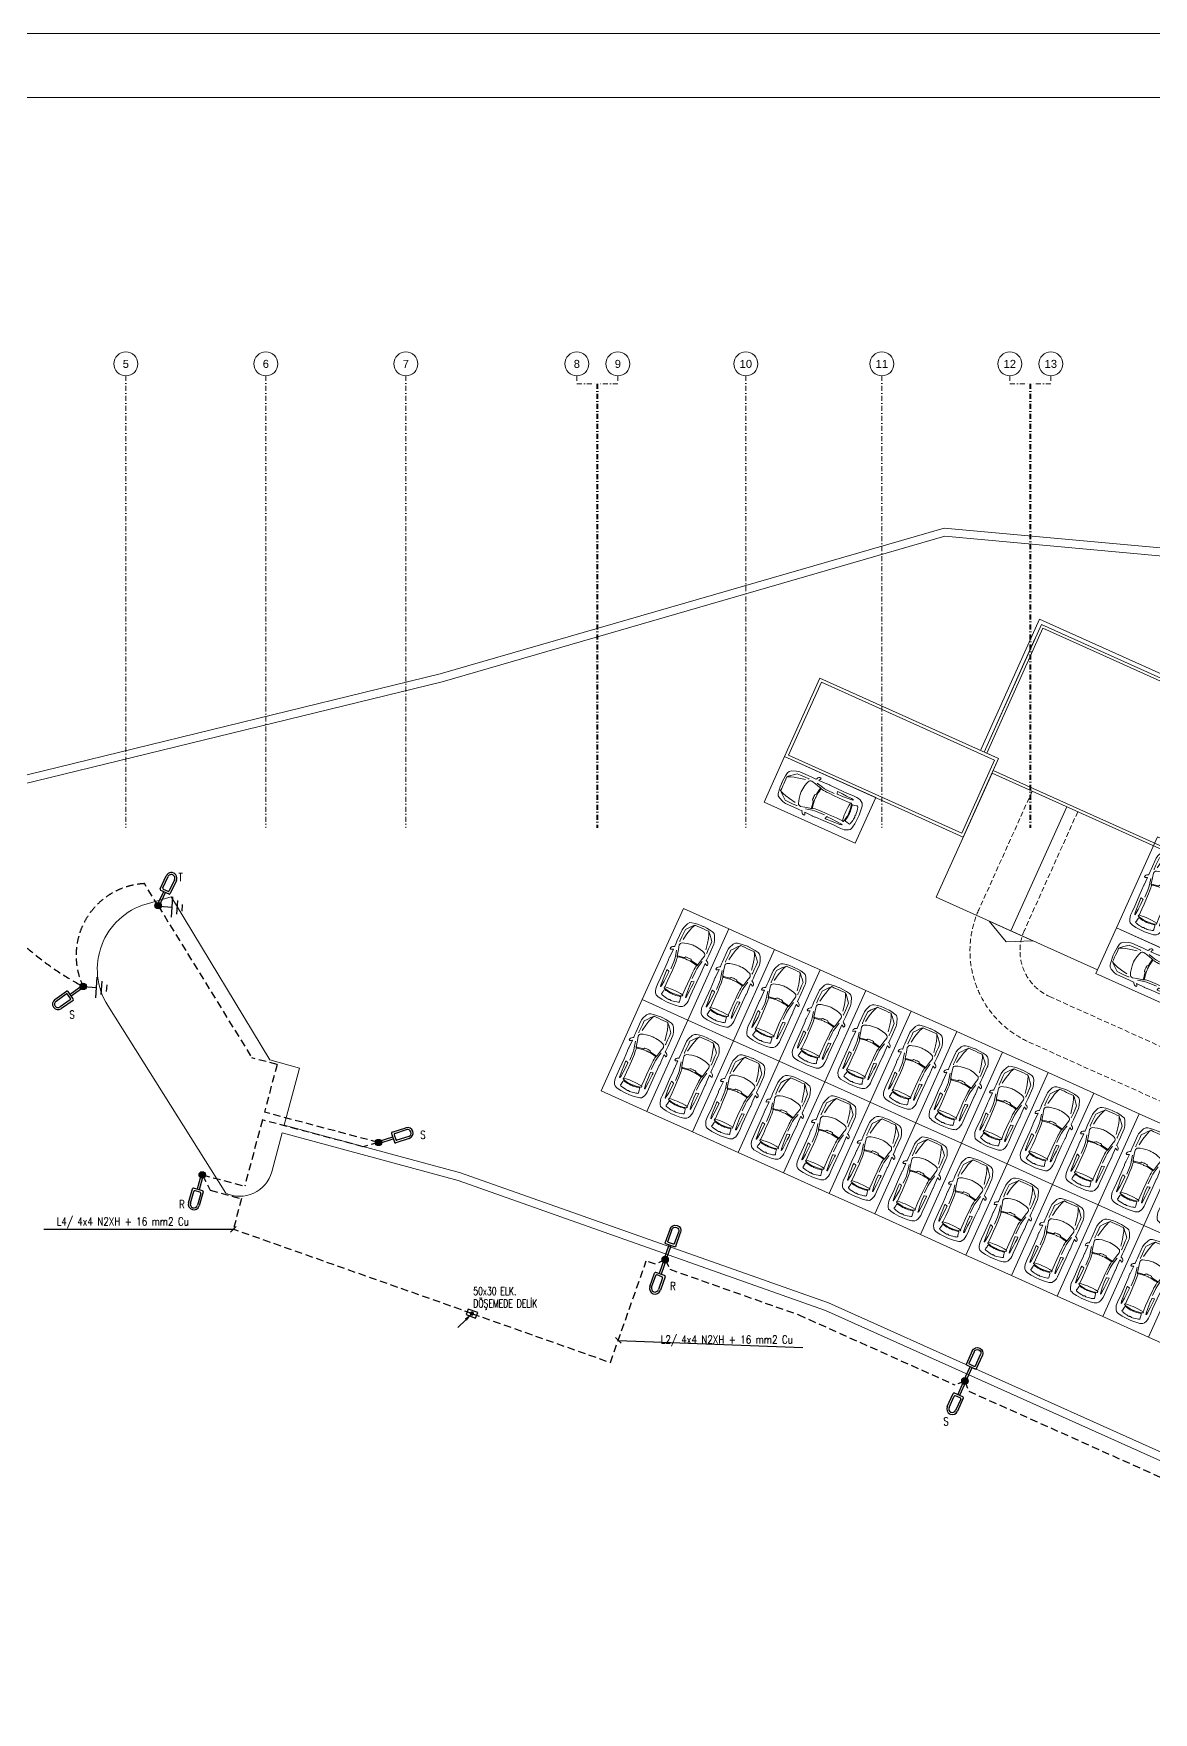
# Model space of a CAD drawing. Header units: metres. Extents: x -13316 to 152404, y -3899 to 30226.
# Drawn here: x 114858 to 120458, y 4528 to 12921 of the extents above; entities that cross this region are included whole.
import ezdxf
from ezdxf.enums import TextEntityAlignment as Align

# ---------------------------------------------------------------- set-up
doc = ezdxf.new("R2010")
doc.units = ezdxf.units.M
doc.header["$LTSCALE"] = 100
doc.header["$MEASUREMENT"] = 0
doc.linetypes.add('DASHDOT2', pattern=[0.5, 0.25, -0.125, 0, -0.125])
doc.linetypes.add('HIDDEN', pattern=[0.375, 0.25, -0.125])
doc.layers.get('0').update_dxf_attribs({"color": 9, "lineweight": 9})
for name, color, linetype, lineweight in [('03', 18, 'Continuous', 9), ('04', 9, 'Continuous', 9), ('06A', 9, 'Continuous', 9), ('06D', 9, 'Continuous', 9), ('21', 9, 'Continuous', 9), ('24', 9, 'DASHDOT2', 9), ('40A', 9, 'Continuous', 9), ('E-AŞAĞIDAN GELEN HAT', 7, 'Continuous', 30), ('E-KABLO', 7, 'Continuous', 30), ('E-KOLON', 7, 'Continuous', 30), ('E-SOKAK AYDINLATMA ARMATÜRÜ', 7, 'Continuous', 30)]:
    doc.layers.add(name, color=color, linetype=linetype, lineweight=lineweight)
doc.styles.add('Arial', font='arial.ttf', dxfattribs={"height": 2.5})
doc.styles.add('E-YAZI', font='txttw.shx')
doc.linetypes.add('FENCELINE2', pattern='A,0.25,-0.1,[132,ltypeshp.shx,S=0.1,R=0,X=-0.1,Y=0],-0.1,1', length=1.45)

# ---------------------------------------------------------------- blocks, each defined once
blk = doc.blocks.new('ok')
at = {"layer": '06D'}
blk.add_lwpolyline([(73.3, 68), (0, 0), (68, -73.3), (82.7, -59.7), (28.3, -1.1), (86.9, 53.3), (73.3, 68)], dxfattribs=at)
blk = doc.blocks.new('p-araba-10')
for points in [[(-193.8, -2.4), (-193.8, 5.3), (-192.9, 22.2), (-191.1, 38.9), (-187.6, 56.6), (-183.4, 66.4), (-173.9, 74.2), (-151.3, 83.5), (-141.2, 86.3), (-134.5, 87.1), (-72.5, 87.3), (-61.4, 87), (-45.8, 86.8), (-44, 86.7), (-42.5, 90.5), (-39.1, 95.9), (-35.3, 99.6), (-31.2, 101.5), (-25.1, 101.9), (-22.6, 99.4), (-26, 92.8), (-28.4, 88.2), (-29.2, 86.7), (12.7, 87.6), (14.7, 88.4), (27.6, 88.2), (29.7, 87.5), (71.7, 87.1), (127.9, 86.7), (160, 87.2), (177.5, 87.1), (187.3, 85.7), (198.4, 82.4), (207, 78), (214.1, 72.2), (217.1, 65), (220, 58.1), (223.2, 37.3), (225, 11.2), (225, -11.2), (223.2, -37.3), (220, -58.1), (217.1, -65), (214.1, -72.2), (207, -78), (198.4, -82.4), (187.3, -85.7), (177.5, -87.1), (160, -87.2), (127.9, -86.7), (71.7, -87.1), (29.7, -87.5), (27.6, -88.2), (14.7, -88.4), (12.7, -87.6), (-29.2, -86.7), (-28.4, -88.2), (-26, -92.8), (-22.6, -99.4), (-25.1, -101.9), (-31.2, -101.5), (-35.3, -99.6), (-39.1, -95.9), (-42.5, -90.5), (-44, -86.7), (-45.8, -86.8), (-61.4, -87), (-72.5, -87.3), (-134.5, -87.1), (-141.2, -86.3), (-151.3, -83.5), (-173.9, -74.2), (-183.4, -66.4), (-187.6, -56.6), (-191.1, -38.9), (-192.9, -22.2), (-193.8, -5.3), (-193.8, 2.4)], [(-93, -62.5), (-126.3, -56.3), (-149.5, -50.6), (-165.5, -45.6), (-173.7, -42.3), (-183.5, -36.9), (-182.7, -25.6), (-183.2, -12.4), (-183.2, 0.2), (-183.2, 12.8), (-182.7, 26), (-183.5, 37.3), (-177.8, 43), (-168.5, 51.5), (-157.6, 60.6), (-142.7, 72.8), (-124.7, 73.2), (-102, 73.6), (-79.4, 73.7), (-76.8, 72.4)], [(-93, 62.8), (-126.3, 56.7), (-149.5, 51), (-165.5, 45.9), (-173.7, 42.6), (-183.5, 37.3), (-182.7, 26), (-183.2, 12.8), (-183.2, 0.2), (-183.2, -12.4), (-182.7, -25.6), (-183.5, -36.9), (-177.8, -42.6), (-168.5, -51.2), (-157.6, -60.2), (-142.7, -72.5), (-124.7, -72.9), (-102, -73.2), (-79.4, -73.3), (-76.8, -72.1)], [(-8.3, -56.7), (-13.4, -57.9), (-38.1, -63.5), (-60.3, -68.8), (-64.9, -68.3), (-69.3, -66.4), (-73, -63.6), (-75.8, -58.3), (-79.1, -49.2), (-82.8, -35.3), (-86.1, -15.4), (-87, -5.3), (-87, 0.2), (-87, 5.7), (-86.1, 15.7), (-82.8, 35.6), (-79.1, 49.6), (-75.8, 58.7), (-73, 63.9), (-69.3, 66.8), (-64.9, 68.6), (-60.3, 69.2), (-38.1, 63.8), (-13.4, 58.2), (-8.3, 57)], [(66.2, 58.6), (27.5, 59.4), (12.7, 60.6), (0.9, 62.9), (-31.5, 70.4)], [(-2.5, -52.9), (-3.1, -54.6), (-4.3, -55.5), (-8.3, -56.7), (-7.3, -54.5), (-7.2, -52.8), (-12.4, -22.8), (-12.7, -19.8), (-13.7, -17.7), (-17.5, -15.6), (-18.7, -14.2), (-19.1, -9.7), (-19.2, -3.2), (-19.2, 0.2), (-19.2, 3.5), (-19.1, 10), (-18.7, 14.5), (-17.5, 15.9), (-13.7, 18.1), (-12.7, 20.1), (-12.4, 23.1), (-7.2, 53.1), (-7.3, 54.8), (-8.3, 57), (-4.3, 55.8), (-3.1, 54.9), (-2.5, 53.3)], [(160.4, 48.6), (128, 48.3), (99.7, 48.3), (68.4, 48.6), (43.2, 49.2), (29.3, 49.7), (20.9, 50.2), (11.4, 51.1), (4.3, 52), (0.7, 52.6), (-2.5, 53.3), (-3.4, 49.8), (-4.9, 41.7), (-6.9, 29.6), (-9.1, 11.9), (-9.1, 2.6), (-9.1, 0.2), (-9.1, -2.2), (-9.1, -11.6), (-6.9, -29.3), (-4.9, -41.4), (-3.4, -49.4), (-2.5, -52.9), (0.7, -52.2), (4.3, -51.7), (11.4, -50.8), (20.9, -49.9), (29.3, -49.3), (43.2, -48.9), (68.4, -48.3), (99.7, -47.9), (128, -47.9), (160.4, -48.3)], [(66.2, -58.2), (27.5, -59), (12.7, -60.3), (0.9, -62.6), (-31.5, -70.1)]]:
    blk.add_lwpolyline(points)
for points in [[(159.5, 66.3), (166.1, 67.2), (167.1, 68.6), (165.9, 69.6), (156.3, 70.9), (128.7, 72.7), (106.1, 73.8), (87.7, 74.9), (77.7, 75), (77.4, 74.3), (80.3, 64), (81.1, 62.1), (83.3, 61.7), (106.9, 62), (135.6, 63.8)], [(169.6, -39.3), (171.3, -30.3), (172.9, -18.6), (173.8, -4.4), (173.8, 0.2), (173.8, 4.7), (172.9, 19), (171.3, 30.6), (169.6, 39.6), (166.8, 48.4), (165.8, 50.4), (160.6, 50.4), (160.4, 48.6), (159, 36.5), (157.5, 19.4), (157, 8.1), (157, 0.2), (157, -7.8), (157.5, -19.1), (159, -36.2), (160.4, -48.3), (160.6, -50.1), (165.8, -50.1), (166.8, -48.1)], [(174.1, -36.1), (175.5, -27.9), (176.6, -19.3), (177.4, -10.5), (177.5, -1.4), (177.5, 0.2), (177.5, 1.8), (177.4, 10.9), (176.6, 19.7), (175.5, 28.2), (174.1, 36.4), (173, 41.1), (173.2, 43.7), (174.5, 45.2), (178.1, 45.7), (184.1, 46.5), (193.2, 48.4), (197.4, 49.4), (199.8, 49.3), (201.7, 47.1), (202.6, 43.6), (204.7, 36.9), (206.7, 26.7), (208.2, 18.6), (209.1, 12.5), (209.7, 6.9), (209.5, 5), (208.6, 3), (207.7, 1.2), (207.7, 0.2), (207.7, -0.9), (208.6, -2.7), (208.6, -2.7), (209.5, -4.6), (209.7, -6.6), (209.1, -12.1), (208.2, -18.3), (206.7, -26.4), (204.7, -36.5), (202.6, -43.3), (201.7, -46.8), (199.8, -49), (197.4, -49.1), (193.2, -48.1), (184.1, -46.1), (178.1, -45.3), (174.5, -44.9), (173.2, -43.4), (173, -40.8)], [(159.5, -66), (166.1, -66.9), (167.1, -68.2), (165.9, -69.3), (156.3, -70.5), (128.7, -72.4), (106.1, -73.5), (87.7, -74.5), (77.7, -74.7), (77.4, -74), (80.3, -63.7), (81.1, -61.7), (83.3, -61.4), (106.9, -61.6), (135.6, -63.5)]]:
    blk.add_lwpolyline(points, close=True)
blk = doc.blocks.new('p-carpark_std')
at = {"layer": '06D'}
blk.add_lwpolyline([(-500, -125), (0, -125), (0, 125), (-500, 125)], close=True, dxfattribs=at)
at = {"layer": '04'}
blk.add_blockref('p-araba-10', (-265, 0), dxfattribs=at)
blk = doc.blocks.new('p-cati')
at = {"layer": '06A'}
for points in [[(-4730, 2330), (-4730, 3030), (-1040, 3030), (-1040, 2250), (-4650, 2250)], [(-4715, 2330), (-4715, 3015), (-1055, 3015), (-1055, 2265), (-4650, 2265)], [(-4650, 2330), (-4650, 1900), (-5630, 1900), (-5630, 2330), (-4650, 2330)]]:
    blk.add_lwpolyline(points, dxfattribs=at)
for points in [[(-4665, 2315), (-4665, 1915), (-5615, 1915), (-5615, 2315)], [(-804, -130), (-2020, -130), (-2020, 890), (-804, 890)], [(-819, -115), (-2005, -115), (-2005, 875), (-819, 875)]]:
    blk.add_lwpolyline(points, close=True, dxfattribs=at)
at = {"layer": '06D', "linetype": 'FENCELINE2'}
blk.add_lwpolyline([(-1040, 3050), (-4750, 3050), (-4750, 2330)], dxfattribs=at)
at = {"layer": '06D'}
for points in [[(-1950, 3030), (-230, 3030)], [(-4730, 2950), (-4730, 2330)], [(-2030, 0), (-2030, -130), (140, -130), (140, 880), (0, 880), (0, 2950)], [(-3765, 1570), (-4650, 1570), (-4650, 2250)], [(-4240, 1570), (-4240, 2250)]]:
    blk.add_lwpolyline(points, dxfattribs=at)
for points in [[(-1055, 2265), (-4650, 2265), (-4650, 2330), (-4715, 2330), (-4715, 3015), (-1055, 3015)], [(-4120, 1570), (-4360, 1570), (-4240, 1510)]]:
    blk.add_lwpolyline(points, close=True, dxfattribs=at)
at = {"layer": '06D', "linetype": 'HIDDEN'}
for points in [[(-4430, 2250), (-4430, 1600, 0.414214), (-3930, 1100), (-1090, 1100)], [(-4180, 2250), (-4180, 1600, 0.414214), (-3930, 1350), (-1090, 1350)]]:
    blk.add_lwpolyline(points, format="xyb", dxfattribs=at)
at = {"layer": '03', "rotation": 2.148638904310908}
blk.add_blockref('ok', (-2494.3, 1350), dxfattribs=at)
at = {"layer": '03', "xscale": -0.9999999999999992, "rotation": 357.8513610957032}
blk.add_blockref('ok', (-2381.1, 1100), dxfattribs=at)
at = {"layer": '04'}
for p, xscale, rotation in [((-890, 2530), -0.9999999999999988, 89.999999844767), ((-640, 2530), -0.9999999999999988, 89.999999844767), ((-390, 2530), -0.9999999999999988, 89.999999844767), ((-140, 2530), -0.9999999999999988, 89.999999844767), ((-890, 2030), -0.9999999999999988, 89.999999844767), ((-640, 2030), -0.9999999999999988, 89.999999844767), ((-390, 2030), -0.9999999999999988, 89.999999844767), ((-140, 2030), -0.9999999999999988, 89.999999844767), ((-3640, 1800), -0.9999999999999998, 89.99999984476713), ((-3390, 1800), -0.9999999999999998, 89.99999984476713), ((-3140, 1800), -0.9999999999999998, 89.99999984476713), ((-2890, 1800), -0.9999999999999998, 89.99999984476713), ((-2640, 1800), -0.9999999999999998, 89.99999984476713), ((-2390, 1800), -0.9999999999999998, 89.99999984476713), ((-1890, 1530), -0.9999999999999998, 89.99999984476713), ((-1640, 1530), -0.9999999999999998, 89.99999984476713), ((-1390, 1530), -0.9999999999999998, 89.99999984476713), ((-1140, 1530), -0.9999999999999998, 89.99999984476713), ((-890, 1530), -0.9999999999999988, 89.999999844767), ((-640, 1530), -0.9999999999999988, 89.999999844767), ((-390, 1530), -0.9999999999999988, 89.999999844767), ((-140, 1530), -0.9999999999999988, 89.999999844767), ((-5130, 1775), -0.9999999999999992, 179.9999998624397), ((-3265, 1675), -0.9999999999999992, 179.9999998624397), ((-2765, 1675), -0.9999999999999992, 179.9999998624397), ((-2265, 1675), -0.9999999999999992, 179.9999998624397)]:
    blk.add_blockref('p-carpark_std', p, dxfattribs=dict(at, xscale=xscale, rotation=rotation))
at = {"layer": '04', "rotation": 269.9999998801135}
for p in [(-5655, 500), (-5405, 500), (-5155, 500), (-4905, 500), (-4655, 500), (-4405, 500), (-4155, 500), (-3905, 500), (-3655, 500), (-3405, 500), (-3155, 500), (-2905, 500), (-2655, 500), (-2405, 500), (-2155, 500), (-675, 500), (-425, 500), (-175, 500), (-5655, 0), (-5405, 0), (-5155, 0), (-4905, 0), (-4655, 0), (-4405, 0), (-4155, 0), (-3905, 0), (-3655, 0), (-3405, 0), (-3155, 0), (-2905, 0), (-2655, 0), (-2405, 0), (-2155, 0), (-675, 0), (-425, 0), (-175, 0)]:
    blk.add_blockref('p-carpark_std', p, dxfattribs=at)
blk = doc.blocks.new('0_aks')
at = {"linetype": 'Continuous'}
blk.add_circle((0, 0), 3, dxfattribs=at)
at = {"style": 'Arial'}
blk.add_attdef('AKS', text='', height=2, dxfattribs=at).set_placement((0, 0), align=Align.MIDDLE_CENTER)
blk = doc.blocks.new('p-akslar_yeni')
at = {"layer": '24'}
for points in [[(9415, 2315.1), (9415, 55)], [(10115, 2315.1), (10115, 55)], [(10815, 2315.1), (10815, 55)], [(11670, 2315.1), (11670, 2275.1), (11770, 2275.1), (11770, 55)], [(11875, 2315.1), (11875, 2275.1), (11775, 2275.1), (11775, 55)], [(12515, 2315.1), (12515, 2315.1), (12515, 55)], [(13195, 2315.1), (13195, 55)], [(13835, 2315.1), (13835, 2275.1), (13935, 2275.1), (13935, 55)], [(14040, 2315.1), (14040, 2275.1), (13940, 2275.1), (13940, 55)]]:
    blk.add_lwpolyline(points, dxfattribs=at)
at = {"layer": '21', "xscale": 20, "yscale": 20, "zscale": 20}
for p, values in [((9415, 2375.1), {'AKS': '5'}), ((10115, 2375.1), {'AKS': '6'}), ((10815, 2375.1), {'AKS': '7'}), ((11670, 2375.1), {'AKS': '8'}), ((11875, 2375.1), {'AKS': '9'}), ((12515, 2375.1), {'AKS': '10'}), ((13195, 2375.1), {'AKS': '11'}), ((13835, 2375.1), {'AKS': '12'}), ((14040, 2375.1), {'AKS': '13'})]:
    blk.add_blockref('0_aks', p, dxfattribs=at).add_auto_attribs(values)
blk = doc.blocks.new('SOKAK AYDINLATMA ARMATÜRÜ')
at = {"layer": 'E-SOKAK AYDINLATMA ARMATÜRÜ', "color": 4}
for p, q in [((-28, 81.2), (-28, 152.8)), ((-18, 91.2), (-18, 152.8)), ((-13, 86.2), (13, 86.2)), ((18, 152.8), (18, 91.2)), ((28, 152.8), (28, 81.2)), ((-23, 76.2), (23, 76.2)), ((-5, 0), (-5, 76.2)), ((5, 0), (5, 76.2))]:
    blk.add_line(p, q, dxfattribs=at)
at = {"layer": 'E-SOKAK AYDINLATMA ARMATÜRÜ', "color": 4, "const_width": 15.7}
blk.add_lwpolyline([(0, -7.9, 1), (0, 7.9, 1)], format="xyb", close=True, dxfattribs=at)
at = {"layer": 'E-SOKAK AYDINLATMA ARMATÜRÜ', "color": 4}
blk.add_circle((0, 0), 15.7, dxfattribs=at)
for centre, radius, start, end in [((0, 152.8), 28, 0, 180), ((0, 152.8), 18, 0, 180), ((-13, 91.2), 5, 180, 270), ((13, 91.2), 5, 270, 0), ((-23, 81.2), 5, 180, 270), ((23, 81.2), 5, 270, 0)]:
    blk.add_arc(centre, radius, start, end, dxfattribs=at)
blk = doc.blocks.new('100_AŞAĞIDAN GELEN HAT')
at = {"layer": 'E-AŞAĞIDAN GELEN HAT', "color": 3, "linetype": 'Continuous'}
blk.add_line((-1.91, -1.91), (-4.38, -4.38), dxfattribs=at)
at = {"layer": 'E-AŞAĞIDAN GELEN HAT', "color": 4, "linetype": 'Continuous', "const_width": 0.675}
blk.add_lwpolyline([(-0.34, 0, 1), (0.34, 0, 1)], format="xyb", close=True, dxfattribs=at)
at = {"layer": 'E-AŞAĞIDAN GELEN HAT', "color": 3, "linetype": 'Continuous'}
blk.add_solid([(-2.23, -1.59), (-1.59, -2.23), (0, 0)], dxfattribs=at)
blk = doc.blocks.new('E-TOPRAKLAMA ÇUBUĞU')
at = {"layer": 'E-KOLON', "color": 4}
for p, q in [((0, 0), (0, -61.6)), ((51.2, -61.6), (-51.2, -61.6)), ((34.1, -87.2), (-34.1, -87.2)), ((17.1, -112.8), (-17.1, -112.8))]:
    blk.add_line(p, q, dxfattribs=at)

msp = doc.modelspace()

# ---------------------------------------------------------------- linework, layer by layer
at = {"layer": '06D'}
for points in [[(124592.64, 8066.26), (124547.83, 8066.44), (124142.11, 8883.97), (120849.9, 10277.51), (119414.94, 10408.5), (116901.02, 9681.32), (113465.29, 8841.54, 0.0783102), (113194.88, 8714.23), (110840.23, 7116.02), (110817.75, 7149.11), (113172.42, 8747.33, -0.0785338), (113454.95, 8880.19), (116890.71, 9719.98), (119411.07, 10449.02), (120859.75, 10316.77), (124171.37, 8915.02), (124592.64, 8066.26)], [(121238.75, 5495.98), (118833.64, 6575.26), (116993.24, 7225.2), (116111.76, 7463.87), (116187.81, 7748.5), (116040.31, 7790.48), (115567.42, 8571.05), (115545.98, 8606.44), (115421.31, 8569.8, 0.4972989), (115229.31, 8062.7), (115819.24, 7123.87, 0.4600193), (116049.82, 7230.39), (116101.45, 7425.01), (116981.34, 7186.98), (118818.77, 6538.09), (121221.69, 5459.8)]]:
    msp.add_lwpolyline(points, format="xyb", dxfattribs=at)
at = {"layer": '40A'}
for points in [[(102479.28, 12921.44), (102479.28, -3898.56), (130459.28, -3898.56), (130459.28, 12921.44)], [(128299.52, -3578.56), (128299.52, 12601.44), (102799.28, 12601.44), (102799.28, -3578.56)]]:
    msp.add_lwpolyline(points, close=True, dxfattribs=at)
at = {"layer": 'E-KABLO', "color": 6, "linetype": 'HIDDEN', "ltscale": 1.5}
for p, q in [((115481.3, 8561.14), (115413.15, 8671.72)), ((115481.3, 8561.14), (115950, 7800.71)), ((116075.98, 7767.33), (115950, 7800.71)), ((116075.98, 7767.33), (116012.69, 7529.12)), ((116002.41, 7490.46), (115914.44, 7159.37)), ((116507.19, 7356.34), (116002.28, 7490.5)), ((116583.17, 7377.54), (116012.69, 7529.12)), ((116583.17, 7377.54), (116507.19, 7356.34)), ((115701.77, 7215.79), (115741.78, 7138.93)), ((115701.77, 7215.79), (115914.44, 7159.37)), ((115741.78, 7138.93), (115897.89, 7096.68)), ((115897.89, 7096.68), (115857.23, 6943.65)), ((117050.41, 6522.28), (115857.23, 6943.65)), ((117742.71, 6277.58), (117921.96, 6785.15)), ((117967.97, 6768.9), (117921.96, 6785.15)), ((118016.65, 6792.15), (117967.97, 6768.9)), ((118016.65, 6792.15), (118039.93, 6743.49)), ((118039.93, 6743.49), (118682.4, 6516.8)), ((117050.41, 6522.28), (117742.71, 6277.58)), ((118682.4, 6516.8), (119464.67, 6165.77)), ((119515.1, 6184.93), (119464.67, 6165.77)), ((119515.1, 6184.93), (119534.3, 6134.52)), ((119534.3, 6134.52), (120852.88, 5542.82))]:
    msp.add_line(p, q, dxfattribs=at)
at = {"layer": 'E-KABLO', "color": 0, "linetype": 'Continuous'}
for p, q in [((114910.23, 6943.65), (115857.23, 6943.65)), ((117781.7, 6387.99), (118704.74, 6353.39))]:
    msp.add_line(p, q, dxfattribs=at)
at = {"layer": 'E-KABLO', "color": 7, "linetype": 'Continuous'}
for p, q in [((115843.09, 6929.51), (115871.37, 6957.79)), ((117767.56, 6402.14), (117795.85, 6373.85))]:
    msp.add_line(p, q, dxfattribs=at)
at = {"layer": 'E-KABLO', "color": 2, "linetype": 'Continuous', "ltscale": 0.75}
msp.add_lwpolyline([(117021.77, 6516.8), (117068.71, 6499.58), (117079.05, 6527.75), (117032.11, 6544.97)], close=True, dxfattribs=at)
at = {"layer": 'E-KABLO', "color": 6, "linetype": 'HIDDEN', "ltscale": 1.5}
for centre, radius, start, end in [((115430.74, 8312.67), 359.48, 92.80542, 205.549583), ((115826.15, 9509.74), 1531.74, 222.936716, 241.973376)]:
    msp.add_arc(centre, radius, start, end, dxfattribs=at)

# ---------------------------------------------------------------- block references
at = {"rotation": 335.7671396211651}
msp.add_blockref('p-cati', (122967.68, 5263.46), dxfattribs=at)
at = {"layer": '24'}
msp.add_blockref('p-akslar_yeni', (105905, 8895), dxfattribs=at)
at = {"layer": 'E-AŞAĞIDAN GELEN HAT', "xscale": -16, "yscale": 16, "zscale": 16, "rotation": 270}
msp.add_blockref('100_AŞAĞIDAN GELEN HAT', (117050.41, 6522.28), dxfattribs=at)
at = {"layer": 'E-KABLO', "color": 6}
for p, rotation in [((115481.3, 8561.14), 334.5108728309647), ((115106.41, 8157.63), 125.0237578708122), ((116583.17, 7377.54), 287.9943458631372), ((115701.77, 7215.79), 164.1545790940955), ((118016.65, 6792.15), 160.6538589759213), ((119515.1, 6184.93), 155.8321936963183)]:
    msp.add_blockref('SOKAK AYDINLATMA ARMATÜRÜ', p, dxfattribs=dict(at, rotation=rotation))
at = {"layer": 'E-KABLO', "color": 6, "xscale": -1}
for p, rotation in [((118016.65, 6792.15), 340.653858975977), ((119515.1, 6184.93), 335.8321936963741)]:
    msp.add_blockref('SOKAK AYDINLATMA ARMATÜRÜ', p, dxfattribs=dict(at, rotation=rotation))
at = {"layer": 'E-KOLON', "color": 6, "rotation": 85.97991653048985}
for p in [(115488.26, 8559.01), (115110.34, 8156.75)]:
    msp.add_blockref('E-TOPRAKLAMA ÇUBUĞU', p, dxfattribs=at)

# ---------------------------------------------------------------- texts
at = {"layer": 'E-KABLO', "color": 3, "linetype": 'Continuous', "style": 'E-YAZI', "width": 0.8}
for s, p in [('T', (115593.81, 8703.77)), ('S', (115050.97, 8016.76)), ('S', (116805.34, 7416.26)), ('R', (115600.32, 7068.68)), ('L4/ 4x4 N2XH + 16 mm2 Cu', (115304.66, 6982.58)), ('R', (118055.39, 6659.29)), ('L2/ 4x4 N2XH + 16 mm2 Cu', (118324.85, 6392.32)), ('S', (119421.06, 5982.97))]:
    msp.add_text(s, height=40, dxfattribs=at).set_placement(p, align=Align.MIDDLE_CENTER)
at = {"layer": 'E-KABLO', "color": 3, "linetype": 'Continuous', "style": 'E-YAZI', "width": 0.7}
for s, p in [('50x30 ELK.', (117056.97, 6614.72)), ('DÖŞEMEDE DELİK', (117056.97, 6552.83))]:
    msp.add_text(s, height=40, dxfattribs=at).set_placement(p)

doc.saveas('drawing.dxf')
